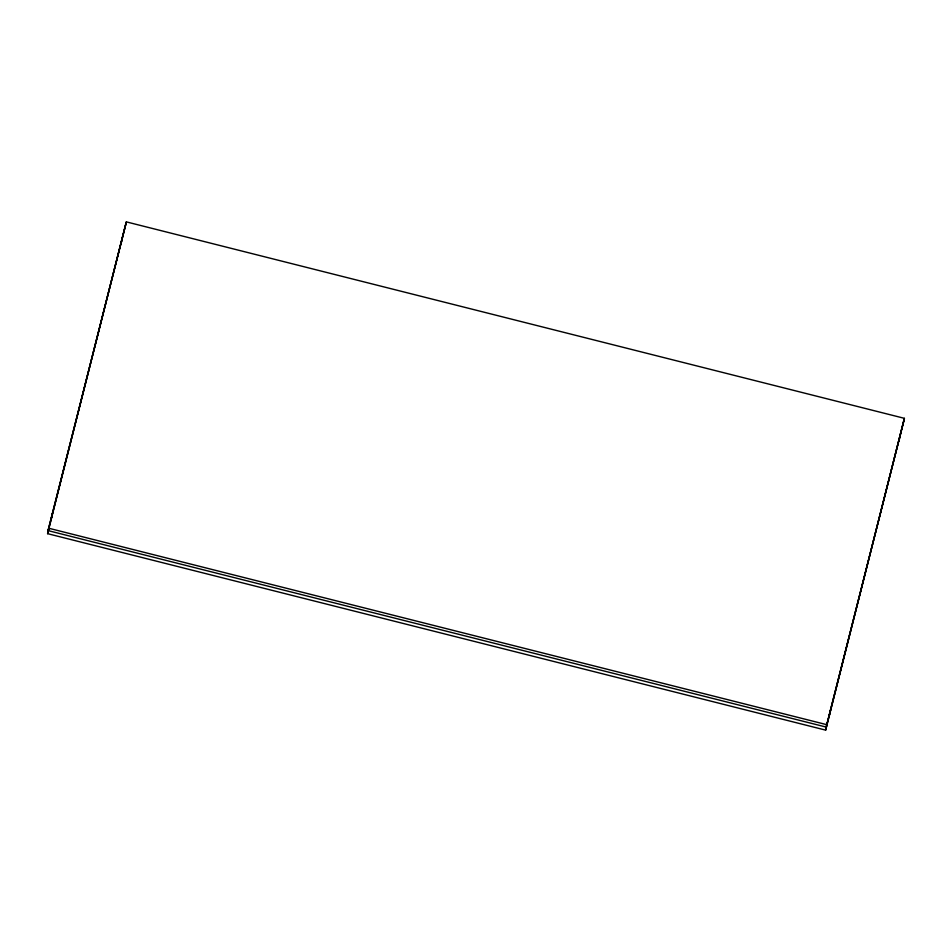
<?xml version="1.0" encoding="UTF-8"?>
<svg xmlns="http://www.w3.org/2000/svg" width="952" height="952" viewBox="0 0 952 952"><rect width="100%" height="100%" fill="white"/><g stroke="black" fill="none" stroke-linecap="round" stroke-linejoin="round"><path stroke-width="1.43" d="M903.876 420.736L826.193 727.078L48.124 530.621L48.647 528.217L126.342 221.875L904.4 418.333L825.658 730.124L47.6 533.667L49.099 526.789M52.503 513.39L51.301 518.888L126.342 221.875M120.916 244.569L122.415 237.691M826.193 727.078L904.4 418.333M825.658 730.124L827.157 723.246M829.061 716.713L830.561 709.847M898.974 441.014L900.473 434.148M48.124 530.621L125.807 224.291M47.6 533.667L51.003 520.268M48.647 528.217L826.717 724.662"/></g></svg>
